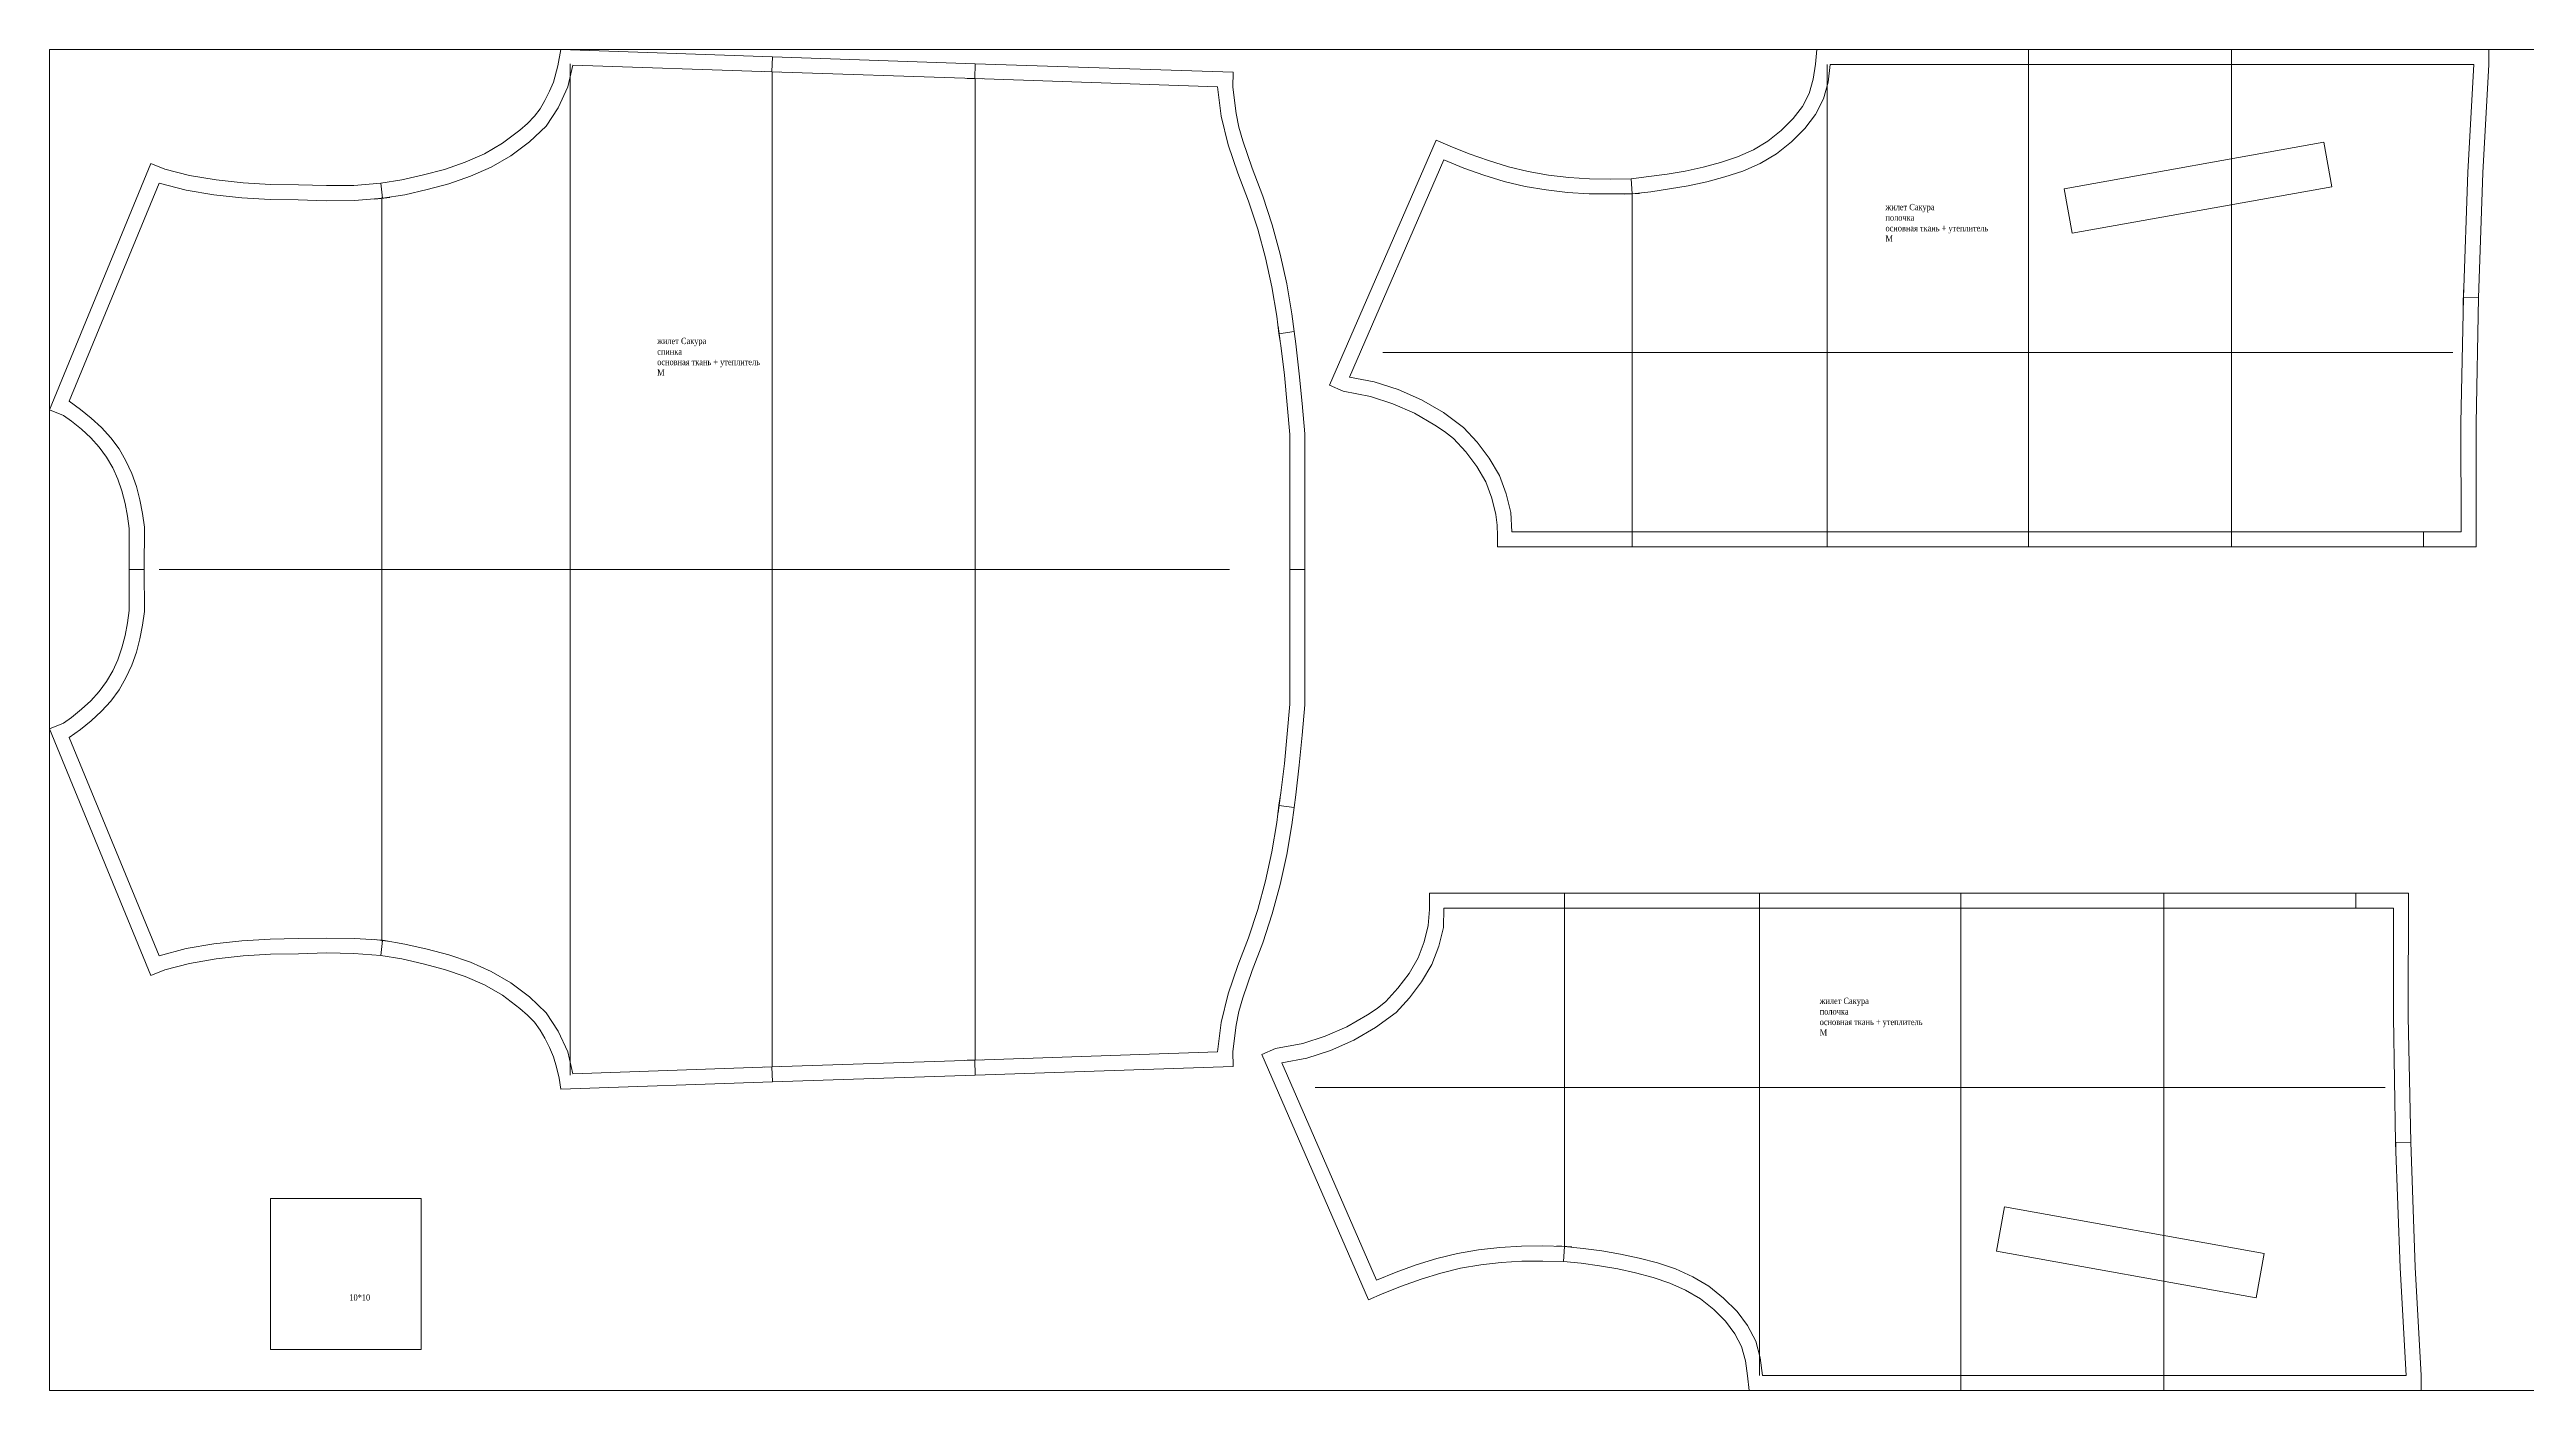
# Model space of a CAD drawing. Header units: inches. Extents: x -3138 to 889, y -4377 to -3481.
# Drawn here: x -3138 to -1496, y -4370 to -3481 of the extents above; entities that cross this region are included whole.
import ezdxf

# ---------------------------------------------------------------- set-up
doc = ezdxf.new("R2010")
doc.units = ezdxf.units.IN
doc.header["$MEASUREMENT"] = 0
doc.layers.get('0').update_dxf_attribs({"color": 250, "linetype": 'CONTINUOUS', "lineweight": 100})
doc.styles.get("Standard").update_dxf_attribs({"font": 'txt', "width": 0.75})

msp = doc.modelspace()

# ---------------------------------------------------------------- linework, layer by layer
at = {"linetype": 'Continuous', "lineweight": 20}
for points in [[(889.4, -3481), (-3137.7, -3481)], [(-3137.7, -3481), (-3137.7, -4370.4)], [(-2798.7, -3481), (-2800.6, -3491.9)], [(-2658.4, -3485.8), (-2798.7, -3481)], [(-2798.7, -3481), (-2798.7, -3481)], [(889.4, -3481), (-2751.8, -3481)], [(-1966.1, -3481), (-1967, -3490.8)], [(-1825.6, -3481), (-1966.1, -3481)], [(-1966.1, -3481), (-1966.1, -3481)], [(-1691, -3481), (-1825.6, -3481)], [(-1825.6, -3481), (-1825.6, -3481)], [(-1825.6, -3481), (-1825.6, -3491)], [(-1520.6, -3481), (-1691, -3481)], [(-1691, -3481), (-1691, -3481)], [(-1691, -3481), (-1691, -3491)], [(-1520.6, -3481), (-1520.6, -3481)], [(-1520.6, -3491), (-1520.6, -3481)], [(-2800.6, -3491.9), (-2803.6, -3502.6)], [(-2790.7, -3491.3), (-2794.1, -3505.8)], [(-2792.5, -3490.4), (-2792.5, -3490.4)], [(-2792.5, -3490.4), (-2792.5, -3825.8)], [(-2658.8, -3495.9), (-2790.7, -3491.3)], [(-2653.8, -3496.1), (-2663.7, -3495.7)], [(-2658.4, -3485.8), (-2658.8, -3495.9)], [(-2524.2, -3500.3), (-2658.8, -3495.9)], [(-2658.5, -3496.2), (-2658.5, -3496.2)], [(-2658.5, -3496.2), (-2658.5, -3825.8)], [(-2523.9, -3490.4), (-2658.4, -3485.8)], [(-2658.4, -3485.8), (-2658.4, -3485.8)], [(-2523.9, -3490.4), (-2524.2, -3500.3)], [(-2352.9, -3496.1), (-2523.9, -3490.4)], [(-2523.9, -3490.4), (-2523.9, -3490.4)], [(-2353.2, -3506), (-2352.9, -3496.1)], [(-2352.9, -3496.1), (-2352.9, -3496.1)], [(-1967, -3490.8), (-1968.4, -3500.6)], [(-1959.2, -3800.8), (-1959.2, -3491)], [(-1957.2, -3491), (-1958.6, -3502.6)], [(-1825.6, -3491), (-1957.2, -3491)], [(-1820.6, -3491), (-1830.6, -3491)], [(-1691, -3491), (-1825.6, -3491)], [(-1825.6, -3800.8), (-1825.6, -3491)], [(-1686, -3491), (-1696, -3491)], [(-1530.5, -3491), (-1691, -3491)], [(-1691, -3800.8), (-1691, -3491)], [(-1534.4, -3562.3), (-1530.5, -3491)], [(-1524.4, -3562.7), (-1520.6, -3491)], [(-1520.6, -3491), (-1520.6, -3491)], [(-2806.2, -3508.7), (-2809.2, -3514.9)], [(-2803.6, -3502.6), (-2806.2, -3508.7)], [(-2794.1, -3505.8), (-2800.4, -3519.7)], [(-2519.3, -3500.5), (-2529.2, -3500.2)], [(-2363.3, -3505.7), (-2524.2, -3500.3)], [(-2524, -3500.6), (-2524, -3500.6)], [(-2524, -3500.6), (-2524, -3825.8)], [(-2360.9, -3525.3), (-2363.3, -3505.7)], [(-2350.9, -3523.4), (-2353.2, -3506)], [(-2353.2, -3506), (-2353.2, -3506)], [(-1971.1, -3510.1), (-1975.6, -3518.7)], [(-1968.4, -3500.6), (-1971.1, -3510.1)], [(-1961.7, -3513.8), (-1967, -3524.1)], [(-1958.6, -3502.6), (-1961.7, -3513.8)], [(-2820.8, -3530.1), (-2825.8, -3534.5)], [(-2816.1, -3525.3), (-2820.8, -3530.1)], [(-2812.4, -3520.3), (-2816.1, -3525.3)], [(-2809.2, -3514.9), (-2812.4, -3520.3)], [(-2800.4, -3519.7), (-2808.4, -3531.8)], [(-2356.2, -3544.3), (-2360.9, -3525.3)], [(-2349.1, -3532.5), (-2350.9, -3523.4)], [(-1981.7, -3526.8), (-1989.6, -3534.8)], [(-1975.6, -3518.7), (-1981.7, -3526.8)], [(-1967, -3524.1), (-1974, -3533.5)], [(-2837.4, -3543.2), (-2849.3, -3550.1)], [(-2825.8, -3534.5), (-2837.4, -3543.2)], [(-2819.4, -3542.2), (-2831.8, -3551.6)], [(-2808.4, -3531.8), (-2819.4, -3542.2)], [(-2349.8, -3563), (-2356.2, -3544.3)], [(-2346.5, -3541.6), (-2349.1, -3532.5)], [(-2340.3, -3559.7), (-2346.5, -3541.6)], [(-2218.4, -3541.1), (-2289.1, -3703.7)], [(-2209.2, -3545.1), (-2218.4, -3541.1)], [(-2218.4, -3541.1), (-2218.4, -3541.1)], [(-2196.5, -3550.2), (-2209.2, -3545.1)], [(-2209.2, -3545.1), (-2209.2, -3545.1)], [(-1998.4, -3541.8), (-2008, -3547.6)], [(-1989.6, -3534.8), (-1998.4, -3541.8)], [(-1982.9, -3542.2), (-1992.7, -3550.1)], [(-1974, -3533.5), (-1982.9, -3542.2)], [(-1802.1, -3573.4), (-1630, -3542.4)], [(-1630, -3542.4), (-1630, -3542.4)], [(-1630, -3542.4), (-1624.6, -3572)], [(-3070.4, -3556.5), (-3137.7, -3720)], [(-3061.2, -3560.3), (-3070.4, -3556.5)], [(-3070.4, -3556.5), (-3070.4, -3556.5)], [(-3044.9, -3564.5), (-3061.2, -3560.3)], [(-3061.2, -3560.3), (-3061.2, -3560.3)], [(-2875.8, -3560.5), (-2889.7, -3564.1)], [(-2862.2, -3555.8), (-2875.8, -3560.5)], [(-2849.3, -3550.1), (-2862.2, -3555.8)], [(-2844.9, -3559.1), (-2858.6, -3565.1)], [(-2831.8, -3551.6), (-2844.9, -3559.1)], [(-2342.8, -3581.5), (-2349.8, -3563)], [(-2333.4, -3578.2), (-2340.3, -3559.7)], [(-2213.2, -3554.2), (-2275.9, -3698.3)], [(-2200.1, -3559.6), (-2213.2, -3554.2)], [(-2186.7, -3564.3), (-2200.1, -3559.6)], [(-2183.6, -3554.7), (-2196.5, -3550.2)], [(-2170.5, -3558.9), (-2183.6, -3554.7)], [(-2157.4, -3562), (-2170.5, -3558.9)], [(-2144, -3564.3), (-2157.4, -3562)], [(-2053.2, -3561.6), (-2065.2, -3563.7)], [(-2041.4, -3559), (-2053.2, -3561.6)], [(-2029.8, -3556), (-2041.4, -3559)], [(-2018.6, -3552.2), (-2029.8, -3556)], [(-2015, -3561.6), (-2026.9, -3565.5)], [(-2008, -3547.6), (-2018.6, -3552.2)], [(-2003.5, -3556.6), (-2015, -3561.6)], [(-1992.7, -3550.1), (-2003.5, -3556.6)], [(-1537.4, -3645.5), (-1534.4, -3562.3)], [(-1527.4, -3645.7), (-1524.4, -3562.7)], [(-3065, -3569.6), (-3124.6, -3714.3)], [(-3047, -3574.3), (-3065, -3569.6)], [(-3028.7, -3577.4), (-3047, -3574.3)], [(-3027.2, -3567.4), (-3044.9, -3564.5)], [(-3010.1, -3579.4), (-3028.7, -3577.4)], [(-3009.3, -3569.4), (-3027.2, -3567.4)], [(-2991.5, -3580.5), (-3010.1, -3579.4)], [(-2991.1, -3570.5), (-3009.3, -3569.4)], [(-2972.6, -3570.8), (-2991.1, -3570.5)], [(-2954.1, -3571.3), (-2972.6, -3570.8)], [(-2936, -3571.1), (-2954.1, -3571.3)], [(-2918.1, -3569.7), (-2936, -3571.1)], [(-2916.9, -3579.7), (-2935.5, -3581.1)], [(-2912, -3579.1), (-2921.9, -3580.3)], [(-2904.1, -3567.4), (-2918.1, -3569.7)], [(-2918.1, -3569.7), (-2918.1, -3569.7)], [(-2918.1, -3569.7), (-2917, -3579.7)], [(-2917.3, -3579.1), (-2917.3, -3579.1)], [(-2917.3, -3579.1), (-2917.3, -3825.8)], [(-2902.2, -3577.3), (-2916.9, -3579.7)], [(-2889.7, -3564.1), (-2904.1, -3567.4)], [(-2887.4, -3573.8), (-2902.2, -3577.3)], [(-2872.9, -3570.1), (-2887.4, -3573.8)], [(-2858.6, -3565.1), (-2872.9, -3570.1)], [(-2327.2, -3597.3), (-2333.4, -3578.2)], [(-2173.2, -3568.5), (-2186.7, -3564.3)], [(-2159.4, -3571.8), (-2173.2, -3568.5)], [(-2145.4, -3574.1), (-2159.4, -3571.8)], [(-2131.3, -3575.8), (-2145.4, -3574.1)], [(-2130.4, -3565.9), (-2144, -3564.3)], [(-2117, -3576.7), (-2131.3, -3575.8)], [(-2116.7, -3566.7), (-2130.4, -3565.9)], [(-2102.8, -3576.8), (-2117, -3576.7)], [(-2102.8, -3566.9), (-2116.7, -3566.7)], [(-2089.2, -3566.7), (-2102.8, -3566.9)], [(-2088.5, -3576.7), (-2102.8, -3576.8)], [(-2083.5, -3576.4), (-2093.5, -3577)], [(-2077.4, -3565.3), (-2089.2, -3566.7)], [(-2089.2, -3566.7), (-2089.2, -3566.7)], [(-2089.2, -3566.7), (-2088.5, -3576.7)], [(-2076.1, -3575.3), (-2088.5, -3576.7)], [(-2088.5, -3800.8), (-2088.5, -3576.7)], [(-2065.2, -3563.7), (-2077.4, -3565.3)], [(-2063.6, -3573.5), (-2076.1, -3575.3)], [(-2051.3, -3571.4), (-2063.6, -3573.5)], [(-2039, -3568.7), (-2051.3, -3571.4)], [(-2026.9, -3565.5), (-2039, -3568.7)], [(-1796.7, -3602.9), (-1802.1, -3573.4)], [(-1802.1, -3573.4), (-1802.1, -3573.4)], [(-1624.6, -3572), (-1796.7, -3602.9)], [(-1624.6, -3572), (-1624.6, -3572)], [(-2972.8, -3580.8), (-2991.5, -3580.5)], [(-2954.2, -3581.4), (-2972.8, -3580.8)], [(-2935.5, -3581.1), (-2954.2, -3581.4)], [(-2336.7, -3600.2), (-2342.8, -3581.5)], [(-2331.5, -3619.1), (-2336.7, -3600.2)], [(-2321.8, -3616.8), (-2327.2, -3597.3)], [(-1796.7, -3602.9), (-1796.7, -3602.9)], [(-2327.3, -3638.5), (-2331.5, -3619.1)], [(-2317.4, -3636.5), (-2321.8, -3616.8)], [(-2324, -3657.8), (-2327.3, -3638.5)], [(-2314.1, -3656.4), (-2317.4, -3636.5)], [(-1537.5, -3650.5), (-1537.2, -3640.5)], [(-2322.6, -3669.3), (-2324, -3657.8)], [(-2312.6, -3668.1), (-2314.1, -3656.4)], [(-1539, -3728.7), (-1537.4, -3645.5)], [(-1527.4, -3645.7), (-1537.4, -3645.5)], [(-1529, -3728.8), (-1527.4, -3645.7)], [(-1527.4, -3645.7), (-1527.4, -3645.7)], [(-2321.9, -3674.4), (-2323.2, -3664.5)], [(-2312.6, -3668.1), (-2322.6, -3669.5)], [(-2321.3, -3677.4), (-2322.6, -3669.3)], [(-2319, -3697), (-2321.3, -3677.4)], [(-2311.5, -3676.1), (-2312.6, -3668.1)], [(-2312.6, -3668.1), (-2312.6, -3668.1)], [(-2309.2, -3696), (-2311.5, -3676.1)], [(-1544.3, -3682), (-2253.8, -3682)], [(-1544.3, -3682), (-1544.3, -3682)], [(-2317.2, -3716.7), (-2319, -3697)], [(-2307.3, -3715.8), (-2309.2, -3696)], [(-2289.1, -3703.7), (-2289.1, -3703.7)], [(-2289.1, -3703.7), (-2280, -3707.7)], [(-2280, -3707.7), (-2280, -3707.7)], [(-2280, -3707.7), (-2261.9, -3711.2)], [(-2275.9, -3698.3), (-2259.4, -3701.4)], [(-2259.4, -3701.4), (-2243.5, -3706.6)], [(-2243.5, -3706.6), (-2228.2, -3713.3)], [(-3137.7, -3720), (-3137.7, -3720)], [(-3137.7, -3720), (-3128.5, -3723.8)], [(-3128.5, -3723.8), (-3128.5, -3723.8)], [(-3128.5, -3723.8), (-3123.1, -3727.6)], [(-3124.6, -3714.3), (-3117.1, -3719.7)], [(-3117.1, -3719.7), (-3110, -3725.4)], [(-3110, -3725.4), (-3103.2, -3731.7)], [(-2315.5, -3736.4), (-2317.2, -3716.7)], [(-2305.5, -3735.9), (-2307.3, -3715.8)], [(-2261.9, -3711.2), (-2247.1, -3716)], [(-2247.1, -3716), (-2232.7, -3722.2)], [(-2232.7, -3722.2), (-2219.2, -3730.1)], [(-2228.2, -3713.3), (-2213.6, -3721.7)], [(-2213.6, -3721.7), (-2200.2, -3731.7)], [(-3123.1, -3727.6), (-3116.4, -3732.9)], [(-3116.4, -3732.9), (-3110.3, -3738.6)], [(-3110.3, -3738.6), (-3104.8, -3744.8)], [(-3103.2, -3731.7), (-3097.1, -3738.5)], [(-3097.1, -3738.5), (-3091.6, -3745.9)], [(-2315.5, -3825.8), (-2315.5, -3736.4)], [(-2305.5, -3825.8), (-2305.5, -3735.9)], [(-2305.5, -3735.9), (-2305.5, -3735.9)], [(-2219.2, -3730.1), (-2212.8, -3734.4)], [(-2212.8, -3734.4), (-2206.9, -3739.1)], [(-2206.9, -3739.1), (-2198.8, -3747.8)], [(-2200.2, -3731.7), (-2191.1, -3741.4)], [(-2191.1, -3741.4), (-2183.2, -3752)], [(-1538.9, -3800.8), (-1539, -3728.7)], [(-1528.9, -3810.8), (-1529, -3728.8)], [(-3104.8, -3744.8), (-3100, -3751.4)], [(-3100, -3751.4), (-3095.8, -3758.5)], [(-3095.8, -3758.5), (-3092.4, -3765.9)], [(-3091.6, -3745.9), (-3087, -3753.9)], [(-3087, -3753.9), (-3083.1, -3762.2)], [(-2198.8, -3747.8), (-2191.5, -3757.6)], [(-2191.5, -3757.6), (-2185.5, -3767.8)], [(-2183.2, -3752), (-2176.4, -3763.5)], [(-3092.4, -3765.9), (-3089.7, -3773.7)], [(-3089.7, -3773.7), (-3087.6, -3782)], [(-3083.1, -3762.2), (-3080.1, -3770.8)], [(-3080.1, -3770.8), (-3077.8, -3779.7)], [(-2185.5, -3767.8), (-2181.4, -3778.5)], [(-2176.4, -3763.5), (-2171.9, -3775.6)], [(-2171.9, -3775.6), (-2168.8, -3788.1)], [(-3087.6, -3782), (-3086, -3790.4)], [(-3086, -3790.4), (-3084.8, -3798.6)], [(-3077.8, -3779.7), (-3076.1, -3788.8)], [(-3076.1, -3788.8), (-3074.8, -3797.9)], [(-2181.4, -3778.5), (-2178.8, -3789.5)], [(-2178.8, -3789.5), (-2178, -3796.5)], [(-2168.8, -3788.1), (-2168.3, -3800.8)], [(-3084.8, -3798.6), (-3084.9, -3825.8)], [(-3084.8, -3798.6), (-3084.8, -3798.6)], [(-3074.8, -3797.9), (-3074.9, -3825.8)], [(-2178, -3796.5), (-2177.8, -3803.6)], [(-2177.8, -3803.6), (-2177.8, -3810.8)], [(-2168.3, -3800.8), (-2088.5, -3800.8)], [(-2093.5, -3800.8), (-2083.5, -3800.8)], [(-2088.5, -3800.8), (-1959.2, -3800.8)], [(-2088.5, -3800.8), (-2088.5, -3800.8)], [(-2088.5, -3810.8), (-2088.5, -3800.8)], [(-1964.2, -3800.8), (-1954.2, -3800.8)], [(-1959.2, -3800.8), (-1825.6, -3800.8)], [(-1959.2, -3800.8), (-1959.2, -3800.8)], [(-1959.2, -3810.8), (-1959.2, -3800.8)], [(-1830.6, -3800.8), (-1820.6, -3800.8)], [(-1825.6, -3800.8), (-1691, -3800.8)], [(-1825.6, -3800.8), (-1825.6, -3800.8)], [(-1825.6, -3810.8), (-1825.6, -3800.8)], [(-1696, -3800.8), (-1686, -3800.8)], [(-1691, -3800.8), (-1563.9, -3800.8)], [(-1691, -3800.8), (-1691, -3800.8)], [(-1691, -3810.8), (-1691, -3800.8)], [(-1568.9, -3800.8), (-1558.9, -3800.8)], [(-1563.9, -3800.8), (-1538.9, -3800.8)], [(-1563.9, -3810.8), (-1563.9, -3800.8)], [(-3084.9, -3825.8), (-3084.9, -3825.8)], [(-3084.9, -3825.8), (-3084.8, -3853)], [(-3084.9, -3825.8), (-3074.9, -3825.8)], [(-3074.9, -3820.8), (-3074.9, -3830.8)], [(-3074.9, -3825.8), (-3074.8, -3853.7)], [(-3065, -3825.8), (-3065, -3825.8)], [(-3065, -3825.8), (-2355.5, -3825.8)], [(-2355.5, -3825.8), (-3065, -3825.8)], [(-2917.3, -3825.8), (-2917.3, -3825.8)], [(-2917.3, -3825.8), (-2917.3, -4072.4)], [(-2792.5, -3825.8), (-2792.5, -3825.8)], [(-2792.5, -3825.8), (-2792.5, -4161.2)], [(-2658.5, -3825.8), (-2658.5, -3825.8)], [(-2658.5, -3825.8), (-2658.5, -4155.4)], [(-2524, -3825.8), (-2524, -3825.8)], [(-2524, -3825.8), (-2524, -4151)], [(-2355.5, -3825.8), (-2355.5, -3825.8)], [(-2315.5, -3830.8), (-2315.5, -3820.8)], [(-2315.5, -3830.8), (-2315.5, -3820.8)], [(-2315.5, -3915.2), (-2315.5, -3825.8)], [(-2305.5, -3825.8), (-2315.5, -3825.8)], [(-2305.5, -3825.8), (-2315.5, -3825.8)], [(-2305.5, -3825.8), (-2305.5, -3825.8)], [(-2305.5, -3915.6), (-2305.5, -3825.8)], [(-2177.8, -3810.8), (-2177.8, -3810.8)], [(-2177.8, -3810.8), (-2088.5, -3810.8)], [(-2088.5, -3810.8), (-2088.5, -3810.8)], [(-2088.5, -3810.8), (-1959.2, -3810.8)], [(-1959.2, -3810.8), (-1959.2, -3810.8)], [(-1959.2, -3810.8), (-1825.6, -3810.8)], [(-1825.6, -3810.8), (-1825.6, -3810.8)], [(-1825.6, -3810.8), (-1691, -3810.8)], [(-1691, -3810.8), (-1691, -3810.8)], [(-1691, -3810.8), (-1563.9, -3810.8)], [(-1563.9, -3810.8), (-1563.9, -3810.8)], [(-1563.9, -3810.8), (-1528.9, -3810.8)], [(-1528.9, -3810.8), (-1528.9, -3810.8)], [(-3084.8, -3853), (-3086, -3861.2)], [(-3084.8, -3853), (-3084.8, -3853)], [(-3074.8, -3853.7), (-3076.1, -3862.8)], [(-3087.6, -3869.7), (-3089.7, -3877.9)], [(-3086, -3861.2), (-3087.6, -3869.7)], [(-3077.8, -3871.8), (-3080.1, -3880.8)], [(-3076.1, -3862.8), (-3077.8, -3871.8)], [(-3092.4, -3885.7), (-3095.8, -3893.1)], [(-3089.7, -3877.9), (-3092.4, -3885.7)], [(-3083.1, -3889.4), (-3087, -3897.8)], [(-3080.1, -3880.8), (-3083.1, -3889.4)], [(-3104.8, -3906.7), (-3110.3, -3912.9)], [(-3100, -3900.1), (-3104.8, -3906.7)], [(-3095.8, -3893.1), (-3100, -3900.1)], [(-3091.6, -3905.6), (-3097.1, -3913.1)], [(-3087, -3897.8), (-3091.6, -3905.6)], [(-3123.1, -3924), (-3128.5, -3927.8)], [(-3116.4, -3918.6), (-3123.1, -3924)], [(-3110.3, -3912.9), (-3116.4, -3918.6)], [(-3103.2, -3919.9), (-3110, -3926.2)], [(-3097.1, -3913.1), (-3103.2, -3919.9)], [(-2317.2, -3934.9), (-2315.5, -3915.2)], [(-2307.2, -3935.8), (-2305.5, -3915.6)], [(-2305.5, -3915.6), (-2305.5, -3915.6)], [(-3128.5, -3927.8), (-3137.7, -3931.6)], [(-3137.7, -3931.6), (-3137.7, -3931.6)], [(-3137.7, -3931.6), (-3070.4, -4095.1)], [(-3128.5, -3927.8), (-3128.5, -3927.8)], [(-3117.1, -3932), (-3124.6, -3937.3)], [(-3124.6, -3937.3), (-3065, -4082)], [(-3110, -3926.2), (-3117.1, -3932)], [(-2319, -3954.5), (-2317.2, -3934.9)], [(-2309.2, -3955.6), (-2307.2, -3935.8)], [(-2321.3, -3974.1), (-2319, -3954.5)], [(-2311.5, -3975.4), (-2309.2, -3955.6)], [(-2324, -3993.7), (-2322.6, -3982.2)], [(-2323.2, -3987.3), (-2321.9, -3977.4)], [(-2322.6, -3982.2), (-2321.3, -3974.1)], [(-2312.6, -3983.7), (-2322.6, -3982.3)], [(-2314.1, -3995.2), (-2312.6, -3983.7)], [(-2312.6, -3983.7), (-2311.5, -3975.4)], [(-2312.6, -3983.7), (-2312.6, -3983.7)], [(-2327.3, -4013.1), (-2324, -3993.7)], [(-2317.4, -4015), (-2314.1, -3995.2)], [(-2331.5, -4032.4), (-2327.3, -4013.1)], [(-2321.8, -4034.8), (-2317.4, -4015)], [(-2336.7, -4051.4), (-2331.5, -4032.4)], [(-2327.2, -4054.3), (-2321.8, -4034.8)], [(-2342.8, -4070.1), (-2336.7, -4051.4)], [(-2333.4, -4073.4), (-2327.2, -4054.3)], [(-2222.7, -4051.3), (-2223.6, -4061.9)], [(-2133.4, -4040.6), (-2222.7, -4040.6)], [(-2222.7, -4040.6), (-2222.7, -4040.6)], [(-2222.7, -4040.6), (-2222.7, -4051.3)], [(-2213.2, -4050.6), (-2213.6, -4063.3)], [(-2133.4, -4050.6), (-2213.2, -4050.6)], [(-2128.4, -4050.6), (-2138.4, -4050.6)], [(-2004.1, -4040.6), (-2133.4, -4040.6)], [(-2133.4, -4040.6), (-2133.4, -4040.6)], [(-2133.4, -4040.6), (-2133.4, -4050.6)], [(-2004.1, -4050.6), (-2133.4, -4050.6)], [(-2133.4, -4274.8), (-2133.4, -4050.6)], [(-1999.1, -4050.6), (-2009, -4050.6)], [(-1870.5, -4040.6), (-2004.1, -4040.6)], [(-2004.1, -4040.6), (-2004.1, -4040.6)], [(-2004.1, -4040.6), (-2004.1, -4050.6)], [(-1870.5, -4050.6), (-2004.1, -4050.6)], [(-2004.1, -4360.4), (-2004.1, -4050.6)], [(-1865.5, -4050.6), (-1875.5, -4050.6)], [(-1735.9, -4040.6), (-1870.5, -4040.6)], [(-1870.5, -4040.6), (-1870.5, -4040.6)], [(-1870.5, -4040.6), (-1870.5, -4050.6)], [(-1735.9, -4050.6), (-1870.5, -4050.6)], [(-1870.5, -4360.4), (-1870.5, -4050.6)], [(-1730.9, -4050.6), (-1740.9, -4050.6)], [(-1608.7, -4040.6), (-1735.9, -4040.6)], [(-1735.9, -4040.6), (-1735.9, -4040.6)], [(-1735.9, -4040.6), (-1735.9, -4050.6)], [(-1608.7, -4050.6), (-1735.9, -4050.6)], [(-1735.9, -4360.4), (-1735.9, -4050.6)], [(-1603.7, -4050.6), (-1613.7, -4050.6)], [(-1573.8, -4040.6), (-1608.7, -4040.6)], [(-1608.7, -4040.6), (-1608.7, -4040.6)], [(-1608.7, -4040.6), (-1608.7, -4050.6)], [(-1583.7, -4050.6), (-1608.7, -4050.6)], [(-1583.8, -4122.7), (-1583.7, -4050.6)], [(-1573.9, -4122.5), (-1573.8, -4040.6)], [(-1573.8, -4040.6), (-1573.8, -4040.6)], [(-3028.7, -4074.2), (-3010.1, -4072.2)], [(-3010.1, -4072.2), (-2991.5, -4071.1)], [(-2991.5, -4071.1), (-2972.8, -4070.7)], [(-2972.8, -4070.7), (-2954.2, -4070.3)], [(-2954.2, -4070.3), (-2935.5, -4070.6)], [(-2935.5, -4070.6), (-2916.9, -4071.8)], [(-2921.9, -4071.3), (-2912, -4072.5)], [(-2918.1, -4081.8), (-2917, -4071.9)], [(-2916.9, -4071.8), (-2902.2, -4074.3)], [(-2349.8, -4088.5), (-2342.8, -4070.1)], [(-2223.6, -4061.9), (-2226.3, -4072.9)], [(-2213.6, -4063.3), (-2216.7, -4075.8)], [(-3065, -4082), (-3047, -4077.3)], [(-3061.2, -4091.4), (-3044.9, -4087.1)], [(-3047, -4077.3), (-3028.7, -4074.2)], [(-3044.9, -4087.1), (-3027.2, -4084.1)], [(-3027.2, -4084.1), (-3009.3, -4082.1)], [(-3009.3, -4082.1), (-2991.1, -4081.1)], [(-2991.1, -4081.1), (-2972.6, -4080.7)], [(-2972.6, -4080.7), (-2954.1, -4080.2)], [(-2954.1, -4080.2), (-2936, -4080.5)], [(-2936, -4080.5), (-2918.1, -4081.8)], [(-2918.1, -4081.8), (-2918.1, -4081.8)], [(-2918.1, -4081.8), (-2904.1, -4084.1)], [(-2904.1, -4084.1), (-2889.9, -4087.5)], [(-2902.2, -4074.3), (-2887.4, -4077.7)], [(-2889.9, -4087.5), (-2875.8, -4091.1)], [(-2887.4, -4077.7), (-2872.9, -4081.4)], [(-2872.9, -4081.4), (-2858.6, -4086.4)], [(-2858.6, -4086.4), (-2844.9, -4092.5)], [(-2356.2, -4107.2), (-2349.8, -4088.5)], [(-2340.3, -4091.9), (-2333.4, -4073.4)], [(-2230.3, -4083.5), (-2236.3, -4093.8)], [(-2226.3, -4072.9), (-2230.3, -4083.5)], [(-2221.3, -4087.9), (-2228, -4099.4)], [(-2216.7, -4075.8), (-2221.3, -4087.9)], [(-3070.4, -4095.1), (-3061.2, -4091.4)], [(-3070.4, -4095.1), (-3070.4, -4095.1)], [(-3061.2, -4091.4), (-3061.2, -4091.4)], [(-2875.8, -4091.1), (-2862.2, -4095.8)], [(-2862.2, -4095.8), (-2849.3, -4101.4)], [(-2849.3, -4101.4), (-2837.4, -4108.3)], [(-2844.9, -4092.5), (-2831.8, -4100)], [(-2831.8, -4100), (-2819.4, -4109.4)], [(-2346.5, -4110), (-2340.3, -4091.9)], [(-2243.7, -4103.6), (-2251.7, -4112.3)], [(-2236.3, -4093.8), (-2243.7, -4103.6)], [(-2228, -4099.4), (-2236, -4110)], [(-2837.4, -4108.3), (-2825.8, -4117.1)], [(-2825.8, -4117.1), (-2820.8, -4121.4)], [(-2820.8, -4121.4), (-2816.1, -4126.2)], [(-2819.4, -4109.4), (-2808.4, -4119.8)], [(-2808.4, -4119.8), (-2800.4, -4132)], [(-2360.9, -4126.4), (-2356.2, -4107.2)], [(-2350.9, -4128.1), (-2349.1, -4119)], [(-2349.1, -4119), (-2346.5, -4110)], [(-2264, -4121.3), (-2277.5, -4129.2)], [(-2257.6, -4117), (-2264, -4121.3)], [(-2245, -4119.7), (-2258.5, -4129.7)], [(-2251.7, -4112.3), (-2257.6, -4117)], [(-2236, -4110), (-2245, -4119.7)], [(-2816.1, -4126.2), (-2812.4, -4131.3)], [(-2812.4, -4131.3), (-2809.2, -4136.8)], [(-2809.2, -4136.8), (-2806.2, -4142.8)], [(-2800.4, -4132), (-2794.1, -4145.8)], [(-2363.3, -4145.8), (-2360.9, -4126.4)], [(-2353.2, -4145.5), (-2350.9, -4128.1)], [(-2291.9, -4135.4), (-2306.8, -4140.2)], [(-2277.5, -4129.2), (-2291.9, -4135.4)], [(-2273, -4138.1), (-2288.4, -4144.8)], [(-2258.5, -4129.7), (-2273, -4138.1)], [(-1582.3, -4205.9), (-1583.8, -4122.7)], [(-1572.3, -4205.6), (-1573.9, -4122.5)], [(-2806.2, -4142.8), (-2803.6, -4149)], [(-2803.6, -4149), (-2801.5, -4156)], [(-2794.1, -4145.8), (-2790.7, -4160.3)], [(-2658.8, -4155.7), (-2524.2, -4151.2)], [(-2529.2, -4151.4), (-2519.3, -4151.1)], [(-2524.2, -4151.2), (-2363.3, -4145.8)], [(-2523.9, -4161.2), (-2524.2, -4151.2)], [(-2352.9, -4155.5), (-2353.2, -4145.5)], [(-2353.2, -4145.5), (-2353.2, -4145.5)], [(-2324.8, -4143.6), (-2334, -4147.6)], [(-2334, -4147.6), (-2334, -4147.6)], [(-2334, -4147.6), (-2263.2, -4310.3)], [(-2306.8, -4140.2), (-2324.8, -4143.6)], [(-2324.8, -4143.6), (-2324.8, -4143.6)], [(-2304.2, -4150), (-2320.7, -4153)], [(-2320.7, -4153), (-2258, -4297.2)], [(-2288.4, -4144.8), (-2304.2, -4150)], [(-2801.5, -4156), (-2799.9, -4163.3)], [(-2799.9, -4163.3), (-2798.7, -4170.6)], [(-2798.7, -4170.6), (-2658.4, -4165.7)], [(-2798.7, -4170.6), (-2798.7, -4170.6)], [(-2790.7, -4160.3), (-2658.8, -4155.7)], [(-2663.7, -4155.9), (-2653.8, -4155.6)], [(-2658.4, -4165.7), (-2658.8, -4155.7)], [(-2658.4, -4165.7), (-2523.9, -4161.2)], [(-2658.4, -4165.7), (-2658.4, -4165.7)], [(-2523.9, -4161.2), (-2352.9, -4155.5)], [(-2523.9, -4161.2), (-2523.9, -4161.2)], [(-2352.9, -4155.5), (-2352.9, -4155.5)], [(-2298.6, -4169.4), (-2298.6, -4169.4)], [(-2298.6, -4169.4), (-1589.2, -4169.4)], [(-1582.1, -4210.9), (-1582.4, -4200.9)], [(-1572.3, -4205.6), (-1582.3, -4205.9)], [(-1579.3, -4289.1), (-1582.3, -4205.9)], [(-1569.3, -4288.6), (-1572.3, -4205.6)], [(-1572.3, -4205.6), (-1572.3, -4205.6)], [(-2891.2, -4243.1), (-2991.2, -4243.1)], [(-2991.2, -4243.1), (-2991.2, -4343.1)], [(-2891.2, -4243.1), (-2991.2, -4243.1)], [(-2991.2, -4243.1), (-2991.2, -4243.1)], [(-2991.2, -4243.1), (-2991.2, -4343.1)], [(-2891.2, -4343.1), (-2891.2, -4243.1)], [(-2891.2, -4343.1), (-2891.2, -4243.1)], [(-2891.2, -4243.1), (-2891.2, -4243.1)], [(-1846.9, -4278), (-1841.5, -4248.5)], [(-1841.5, -4248.5), (-1841.5, -4248.5)], [(-1841.5, -4248.5), (-1669.4, -4279.5)], [(-2231.6, -4287.1), (-2218, -4282.9)], [(-2218, -4282.9), (-2204.2, -4279.6)], [(-2204.2, -4279.6), (-2190.3, -4277.2)], [(-2190.3, -4277.2), (-2176.1, -4275.5)], [(-2188.8, -4287.1), (-2175.2, -4285.5)], [(-2176.1, -4275.5), (-2161.9, -4274.7)], [(-2175.2, -4285.5), (-2161.5, -4284.7)], [(-2161.9, -4274.7), (-2147.6, -4274.5)], [(-2161.5, -4284.7), (-2147.6, -4284.5)], [(-2147.6, -4274.5), (-2133.4, -4274.8)], [(-2147.6, -4284.5), (-2134, -4284.8)], [(-2138.4, -4274.4), (-2128.4, -4275)], [(-2134, -4284.8), (-2133.4, -4274.8)], [(-2134, -4284.8), (-2134, -4284.8)], [(-2134, -4284.8), (-2122.3, -4286)], [(-2133.4, -4274.8), (-2120.9, -4276.1)], [(-2133.4, -4274.8), (-2133.4, -4274.8)], [(-2120.9, -4276.1), (-2108.5, -4277.8)], [(-2108.5, -4277.8), (-2096.1, -4280)], [(-2096.1, -4280), (-2083.8, -4282.7)], [(-2083.8, -4282.7), (-2071.7, -4285.8)], [(-2071.7, -4285.8), (-2059.8, -4289.8)], [(-1674.8, -4309), (-1846.9, -4278)], [(-1846.9, -4278), (-1846.9, -4278)], [(-1669.4, -4279.5), (-1674.8, -4309)], [(-1669.4, -4279.5), (-1669.4, -4279.5)], [(-2258, -4297.2), (-2244.9, -4291.8)], [(-2254.1, -4306.3), (-2241.4, -4301.2)], [(-2244.9, -4291.8), (-2231.6, -4287.1)], [(-2241.4, -4301.2), (-2228.4, -4296.6)], [(-2228.4, -4296.6), (-2215.3, -4292.5)], [(-2215.3, -4292.5), (-2202.2, -4289.3)], [(-2202.2, -4289.3), (-2188.8, -4287.1)], [(-2122.3, -4286), (-2110, -4287.7)], [(-2110, -4287.7), (-2098, -4289.8)], [(-2098, -4289.8), (-2086.2, -4292.3)], [(-2086.2, -4292.3), (-2074.6, -4295.4)], [(-2074.6, -4295.4), (-2063.5, -4299.2)], [(-2063.5, -4299.2), (-2053, -4303.8)], [(-2059.8, -4289.8), (-2048.3, -4294.9)], [(-2048.3, -4294.9), (-2037.6, -4301.3)], [(-2037.6, -4301.3), (-2027.8, -4309.1)], [(-1575.4, -4360.4), (-1579.3, -4289.1)], [(-1565.4, -4360.4), (-1569.3, -4288.6)], [(-2263.2, -4310.3), (-2254.1, -4306.3)], [(-2263.2, -4310.3), (-2263.2, -4310.3)], [(-2254.1, -4306.3), (-2254.1, -4306.3)], [(-2053, -4303.8), (-2043.2, -4309.6)], [(-2043.2, -4309.6), (-2034.4, -4316.6)], [(-2034.4, -4316.6), (-2026.5, -4324.5)], [(-2027.8, -4309.1), (-2018.9, -4317.9)], [(-2018.9, -4317.9), (-2011.9, -4327.3)], [(-1674.8, -4309), (-1674.8, -4309)], [(-2026.5, -4324.5), (-2020.4, -4332.7)], [(-2020.4, -4332.7), (-2015.9, -4341.3)], [(-2011.9, -4327.3), (-2006.5, -4337.6)], [(-2991.2, -4343.1), (-2891.2, -4343.1)], [(-2991.2, -4343.1), (-2991.2, -4343.1)], [(-2991.2, -4343.1), (-2891.2, -4343.1)], [(-2891.2, -4343.1), (-2891.2, -4343.1)], [(-2015.9, -4341.3), (-2013.3, -4350.8)], [(-2013.3, -4350.8), (-2011.9, -4360.6)], [(-2006.5, -4337.6), (-2003.5, -4348.8)], [(-2003.5, -4348.8), (-2002.1, -4360.4)], [(-2011.9, -4360.6), (-2010.9, -4370.4)], [(-2004.1, -4360.4), (-2004.1, -4360.4)], [(-2002.1, -4360.4), (-1870.5, -4360.4)], [(-1875.5, -4360.4), (-1865.5, -4360.4)], [(-1870.5, -4360.4), (-1735.9, -4360.4)], [(-1870.5, -4360.4), (-1870.5, -4360.4)], [(-1870.5, -4370.4), (-1870.5, -4360.4)], [(-1740.9, -4360.4), (-1730.9, -4360.4)], [(-1735.9, -4360.4), (-1575.4, -4360.4)], [(-1735.9, -4360.4), (-1735.9, -4360.4)], [(-1735.9, -4370.4), (-1735.9, -4360.4)], [(-1565.4, -4370.4), (-1565.4, -4360.4)], [(-1565.4, -4360.4), (-1565.4, -4360.4)], [(-3137.7, -4370.4), (889.4, -4370.4)], [(-2751.8, -4370.4), (889.4, -4370.4)], [(-2010.9, -4370.4), (-2010.9, -4370.4)], [(-2010.9, -4370.4), (-1870.5, -4370.4)], [(-1870.5, -4370.4), (-1870.5, -4370.4)], [(-1870.5, -4370.4), (-1735.9, -4370.4)], [(-1735.9, -4370.4), (-1735.9, -4370.4)], [(-1735.9, -4370.4), (-1565.4, -4370.4)], [(-1565.4, -4370.4), (-1565.4, -4370.4)]]:
    msp.add_lwpolyline(points, dxfattribs=at)

# ---------------------------------------------------------------- texts
at = {"linetype": 'Continuous', "lineweight": 20, "char_height": 4.19, "attachment_point": 1}
for s, insert in [('{\\fTimes New Roman|b0|i0|c204|p18;жилет Сакура\\Pполочка\\Pосновная ткань\\fTimes New Roman|b0|i0|c204|p34; + утеплитель\\P\\fTimes New Roman|b0|i0|c0|p34;M}', (-1920.5, -3583.4)), ('{\\fTimes New Roman|b0|i0|c204|p18;жилет Сакура\\Pспинка\\Pосновная ткань\\fTimes New Roman|b0|i0|c204|p34; + утеплитель\\P\\fTimes New Roman|b0|i0|c0|p34;M}', (-2734.8, -3672.2)), ('{\\fTimes New Roman|b0|i0|c204|p18;жилет Сакура\\Pполочка\\Pосновная ткань\\fTimes New Roman|b0|i0|c204|p34; + утеплитель\\P\\fTimes New Roman|b0|i0|c0|p34;M}', (-1964.1, -4109.9)), ('{\\fTimes New Roman|b0|i0|c204|p18;10*10}', (-2938.9, -4306.6))]:
    msp.add_mtext(s, dxfattribs=dict(at, insert=insert))

doc.saveas('drawing.dxf')
